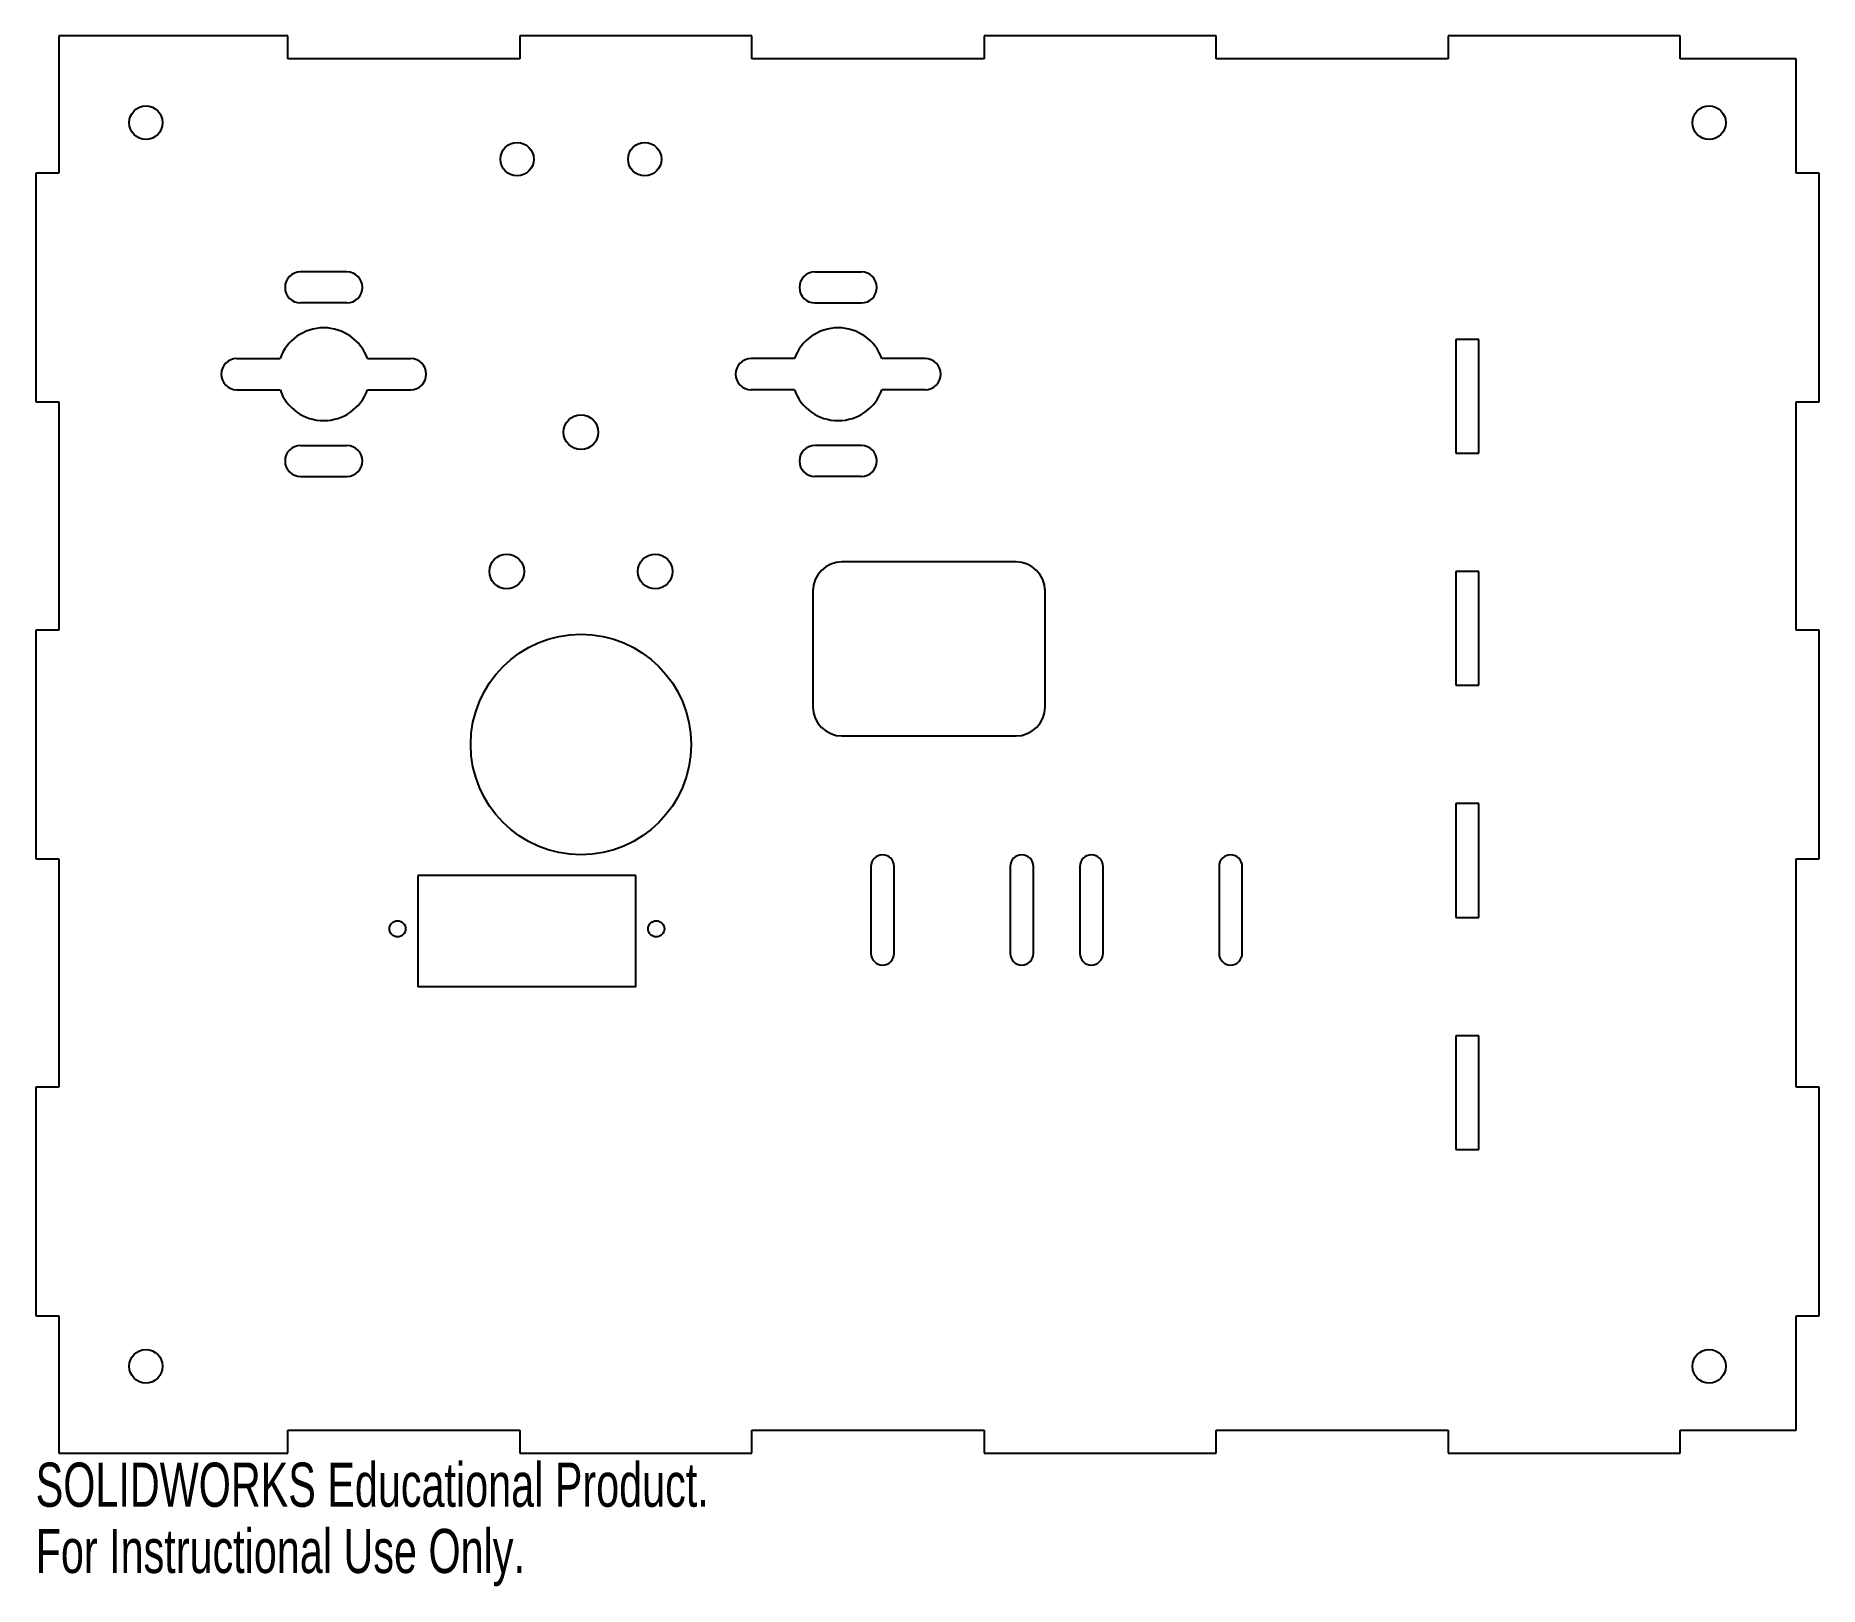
# Model space of a CAD drawing. Header units: inches. Extents: x -2.35 to 5.34, y -4.92 to 1.77.
import ezdxf

# ---------------------------------------------------------------- set-up
doc = ezdxf.new("R2010")
doc.units = ezdxf.units.IN
doc.header["$MEASUREMENT"] = 0
doc.styles.add('SLDTEXTSTYLE0', font='TXT', dxfattribs={"width": 0.7})

msp = doc.modelspace()

# ---------------------------------------------------------------- linework, layer by layer
at = {"color": 7, "linetype": 'Continuous', "lineweight": 25}
for p, q in [((-1.2629, 1.7681), (-2.25, 1.7681)), ((-2.25, 1.7681), (-2.25, 1.1756)), ((-1.2629, 1.6681), (-1.2629, 1.7681)), ((-0.2629, 1.7681), (-0.2629, 1.6681)), ((0.7371, 1.7681), (-0.2629, 1.7681)), ((0.7371, 1.6681), (0.7371, 1.7681)), ((1.7371, 1.7681), (1.7371, 1.6681)), ((2.7371, 1.7681), (1.7371, 1.7681)), ((2.7371, 1.6681), (2.7371, 1.7681)), ((3.7371, 1.7681), (3.7371, 1.6681)), ((4.7371, 1.7681), (3.7371, 1.7681)), ((4.7371, 1.6681), (4.7371, 1.7681)), ((-0.2629, 1.6681), (-1.2629, 1.6681)), ((1.7371, 1.6681), (0.7371, 1.6681)), ((3.7371, 1.6681), (2.7371, 1.6681)), ((5.2371, 1.6681), (4.7371, 1.6681)), ((5.2371, 1.1756), (5.2371, 1.6681)), ((-2.35, 1.1756), (-2.35, 0.1906)), ((-2.25, 1.1756), (-2.35, 1.1756)), ((5.3371, 1.1756), (5.2371, 1.1756)), ((5.3371, 0.1906), (5.3371, 1.1756)), ((-1.0085, 0.75), (-1.2085, 0.75)), ((1.0085, 0.75), (1.2085, 0.75)), ((-1.0085, 0.6161), (-1.2085, 0.6161)), ((1.0085, 0.6161), (1.2085, 0.6161)), ((3.8701, 0.4581), (3.7701, 0.4581)), ((3.7701, 0.4581), (3.7701, -0.0319)), ((3.8701, -0.0319), (3.8701, 0.4581)), ((-1.4835, 0.376), (-1.2969, 0.376)), ((-0.92, 0.376), (-0.7335, 0.376)), ((0.92, 0.376), (0.7335, 0.376)), ((1.4835, 0.376), (1.2969, 0.376)), ((-1.4835, 0.2421), (-1.2969, 0.2421)), ((-0.92, 0.2421), (-0.7335, 0.2421)), ((0.92, 0.2421), (0.7335, 0.2421)), ((1.4835, 0.2421), (1.2969, 0.2421)), ((-2.35, 0.1906), (-2.25, 0.1906)), ((-2.25, 0.1906), (-2.25, -0.7944)), ((5.2371, 0.1906), (5.3371, 0.1906)), ((5.2371, -0.7944), (5.2371, 0.1906)), ((-1.2085, 0.002), (-1.0085, 0.002)), ((1.2085, 0.002), (1.0085, 0.002)), ((3.7701, -0.0319), (3.8701, -0.0319)), ((-1.2085, -0.1319), (-1.0085, -0.1319)), ((1.2085, -0.1319), (1.0085, -0.1319)), ((1.875, -0.5), (1.125, -0.5)), ((3.8701, -0.5419), (3.7701, -0.5419)), ((3.7701, -0.5419), (3.7701, -1.0319)), ((3.8701, -1.0319), (3.8701, -0.5419)), ((1, -0.625), (1, -1.125)), ((2, -1.125), (2, -0.625)), ((-2.35, -0.7944), (-2.35, -1.7794)), ((-2.25, -0.7944), (-2.35, -0.7944)), ((5.3371, -0.7944), (5.2371, -0.7944)), ((5.3371, -1.7794), (5.3371, -0.7944)), ((3.7701, -1.0319), (3.8701, -1.0319)), ((1.125, -1.25), (1.875, -1.25)), ((3.7701, -1.5419), (3.7701, -2.0319)), ((3.8701, -1.5419), (3.7701, -1.5419)), ((3.8701, -2.0319), (3.8701, -1.5419)), ((-2.35, -1.7794), (-2.25, -1.7794)), ((-2.25, -1.7794), (-2.25, -2.7644)), ((1.25, -1.8125), (1.25, -2.1875)), ((1.35, -2.1875), (1.35, -1.8125)), ((1.85, -1.8125), (1.85, -2.1875)), ((1.95, -2.1875), (1.95, -1.8125)), ((2.15, -1.8125), (2.15, -2.1875)), ((2.25, -2.1875), (2.25, -1.8125)), ((2.75, -1.8125), (2.75, -2.1875)), ((2.85, -2.1875), (2.85, -1.8125)), ((5.2371, -1.7794), (5.3371, -1.7794)), ((5.2371, -2.7644), (5.2371, -1.7794)), ((0.237, -1.8509), (-0.703, -1.8509)), ((-0.703, -1.8509), (-0.703, -2.3319)), ((0.237, -2.3319), (0.237, -1.8509)), ((3.7701, -2.0319), (3.8701, -2.0319)), ((0.237, -2.3319), (-0.703, -2.3319)), ((3.7701, -2.5419), (3.7701, -3.0319)), ((3.8701, -2.5419), (3.7701, -2.5419)), ((3.8701, -3.0319), (3.8701, -2.5419)), ((-2.35, -2.7644), (-2.35, -3.7494)), ((-2.25, -2.7644), (-2.35, -2.7644)), ((5.3371, -2.7644), (5.2371, -2.7644)), ((5.3371, -3.7494), (5.3371, -2.7644)), ((3.7701, -3.0319), (3.8701, -3.0319)), ((-2.35, -3.7494), (-2.25, -3.7494)), ((-2.25, -3.7494), (-2.25, -4.3419)), ((5.2371, -3.7494), (5.3371, -3.7494)), ((5.2371, -4.2419), (5.2371, -3.7494)), ((-1.2629, -4.3419), (-1.2629, -4.2419)), ((-1.2629, -4.2419), (-0.2629, -4.2419)), ((-0.2629, -4.2419), (-0.2629, -4.3419)), ((0.7371, -4.3419), (0.7371, -4.2419)), ((0.7371, -4.2419), (1.7371, -4.2419)), ((1.7371, -4.2419), (1.7371, -4.3419)), ((2.7371, -4.2419), (3.7371, -4.2419)), ((2.7371, -4.3419), (2.7371, -4.2419)), ((3.7371, -4.2419), (3.7371, -4.3419)), ((4.7371, -4.2419), (5.2371, -4.2419)), ((4.7371, -4.3419), (4.7371, -4.2419)), ((-2.25, -4.3419), (-1.2629, -4.3419)), ((-0.2629, -4.3419), (0.7371, -4.3419)), ((1.7371, -4.3419), (2.7371, -4.3419)), ((3.7371, -4.3419), (4.7371, -4.3419))]:
    msp.add_line(p, q, dxfattribs=at)
for centre, radius in [((-1.875, 1.3931), 0.072), ((4.8621, 1.3931), 0.072), ((-0.2752, 1.2358), 0.072), ((0.2748, 1.2358), 0.072), ((0, 0.059), 0.0748), ((-0.32, -0.541), 0.0747), ((0.32, -0.541), 0.0747), ((0, -1.2869), 0.475), ((-0.7905, -2.0814), 0.035), ((0.3245, -2.0814), 0.035), ((-1.875, -3.9669), 0.072), ((4.8621, -3.9669), 0.072)]:
    msp.add_circle(centre, radius, dxfattribs=at)
for centre, radius, start, end in [((-1.2085, 0.6831), 0.0669, 90, 270), ((-1.0085, 0.6831), 0.0669, 270, 90), ((1.0085, 0.6831), 0.0669, 90, 270), ((1.2085, 0.6831), 0.0669, 270, 90), ((-1.1085, 0.3091), 0.2, 19.55099, 160.44901), ((1.1085, 0.3091), 0.2, 19.55099, 160.44901), ((-1.4835, 0.3091), 0.0669, 90, 270), ((-0.7335, 0.3091), 0.0669, 270, 90), ((0.7335, 0.3091), 0.0669, 90, 270), ((1.4835, 0.3091), 0.0669, 270, 90), ((-1.1085, 0.3091), 0.2, 199.55099, 340.44901), ((1.1085, 0.3091), 0.2, 199.55099, 340.44901), ((-1.2085, -0.065), 0.0669, 90, 270), ((-1.0085, -0.065), 0.0669, 270, 90), ((1.0085, -0.065), 0.0669, 90, 270), ((1.2085, -0.065), 0.0669, 270, 90), ((1.125, -0.625), 0.125, 90, 180), ((1.875, -0.625), 0.125, 0, 90), ((1.125, -1.125), 0.125, 180, 270), ((1.875, -1.125), 0.125, 270, 0), ((1.3, -1.8125), 0.05, 0, 180), ((1.9, -1.8125), 0.05, 0, 180), ((2.2, -1.8125), 0.05, 0, 180), ((2.8, -1.8125), 0.05, 0, 180), ((1.3, -2.1875), 0.05, 180, 0), ((1.9, -2.1875), 0.05, 180, 0), ((2.2, -2.1875), 0.05, 180, 0), ((2.8, -2.1875), 0.05, 180, 0)]:
    msp.add_arc(centre, radius, start, end, dxfattribs=at)

# ---------------------------------------------------------------- texts
at = {"color": 7, "linetype": 'Continuous', "char_height": 0.1903, "attachment_point": 1, "style": 'SLDTEXTSTYLE0'}
for s, insert in [('SOLIDWORKS Educational Product.', (-2.35, -4.382)), ('For Instructional Use Only.', (-2.35, -4.6675))]:
    msp.add_mtext(s, dxfattribs=dict(at, insert=insert))

doc.saveas('drawing.dxf')
